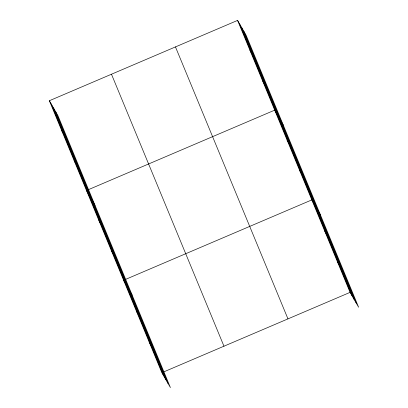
<?xml version="1.0" encoding="UTF-8"?>
<svg xmlns="http://www.w3.org/2000/svg" width="408" height="408" viewBox="0 0 408 408"><rect width="100%" height="100%" fill="white"/><g stroke="black" fill="none" stroke-linecap="round" stroke-linejoin="round"><path stroke-width="0.61" d="M49.363 100.735L57.926 115.627L170.422 387.6L161.859 372.708L49.363 100.735L237.578 20.4L246.141 35.292L358.637 307.265L350.074 292.373L237.578 20.4M88.245 189.735L274.701 110.15L283.264 125.042M125.368 279.485L311.824 199.9L320.387 214.792M163.618 371.958L350.074 292.373M249.951 50.317L251.777 53.489M262.329 80.233L264.149 83.405M287.074 140.066L288.9 143.239M299.452 169.983L301.272 173.155M324.574 230.724L326.395 233.896M337.324 261.548L339.145 264.721M61.741 130.652L63.561 133.824M74.113 160.568L75.934 163.741M86.486 190.485L95.049 205.377M98.864 220.402L100.684 223.574M111.236 250.318L113.057 253.49M123.609 280.24L132.172 295.132M136.359 311.059L138.184 314.231M149.109 341.884L150.934 345.056M243.918 31.426L356.413 303.394M241.628 27.438L354.119 299.411M239.404 23.572L351.895 295.54M175.466 46.91L287.961 318.883M111.476 74.225L223.966 346.198M55.702 111.761L168.198 383.734M53.412 107.773L165.908 379.746M51.189 103.907L163.679 375.88"/></g></svg>
